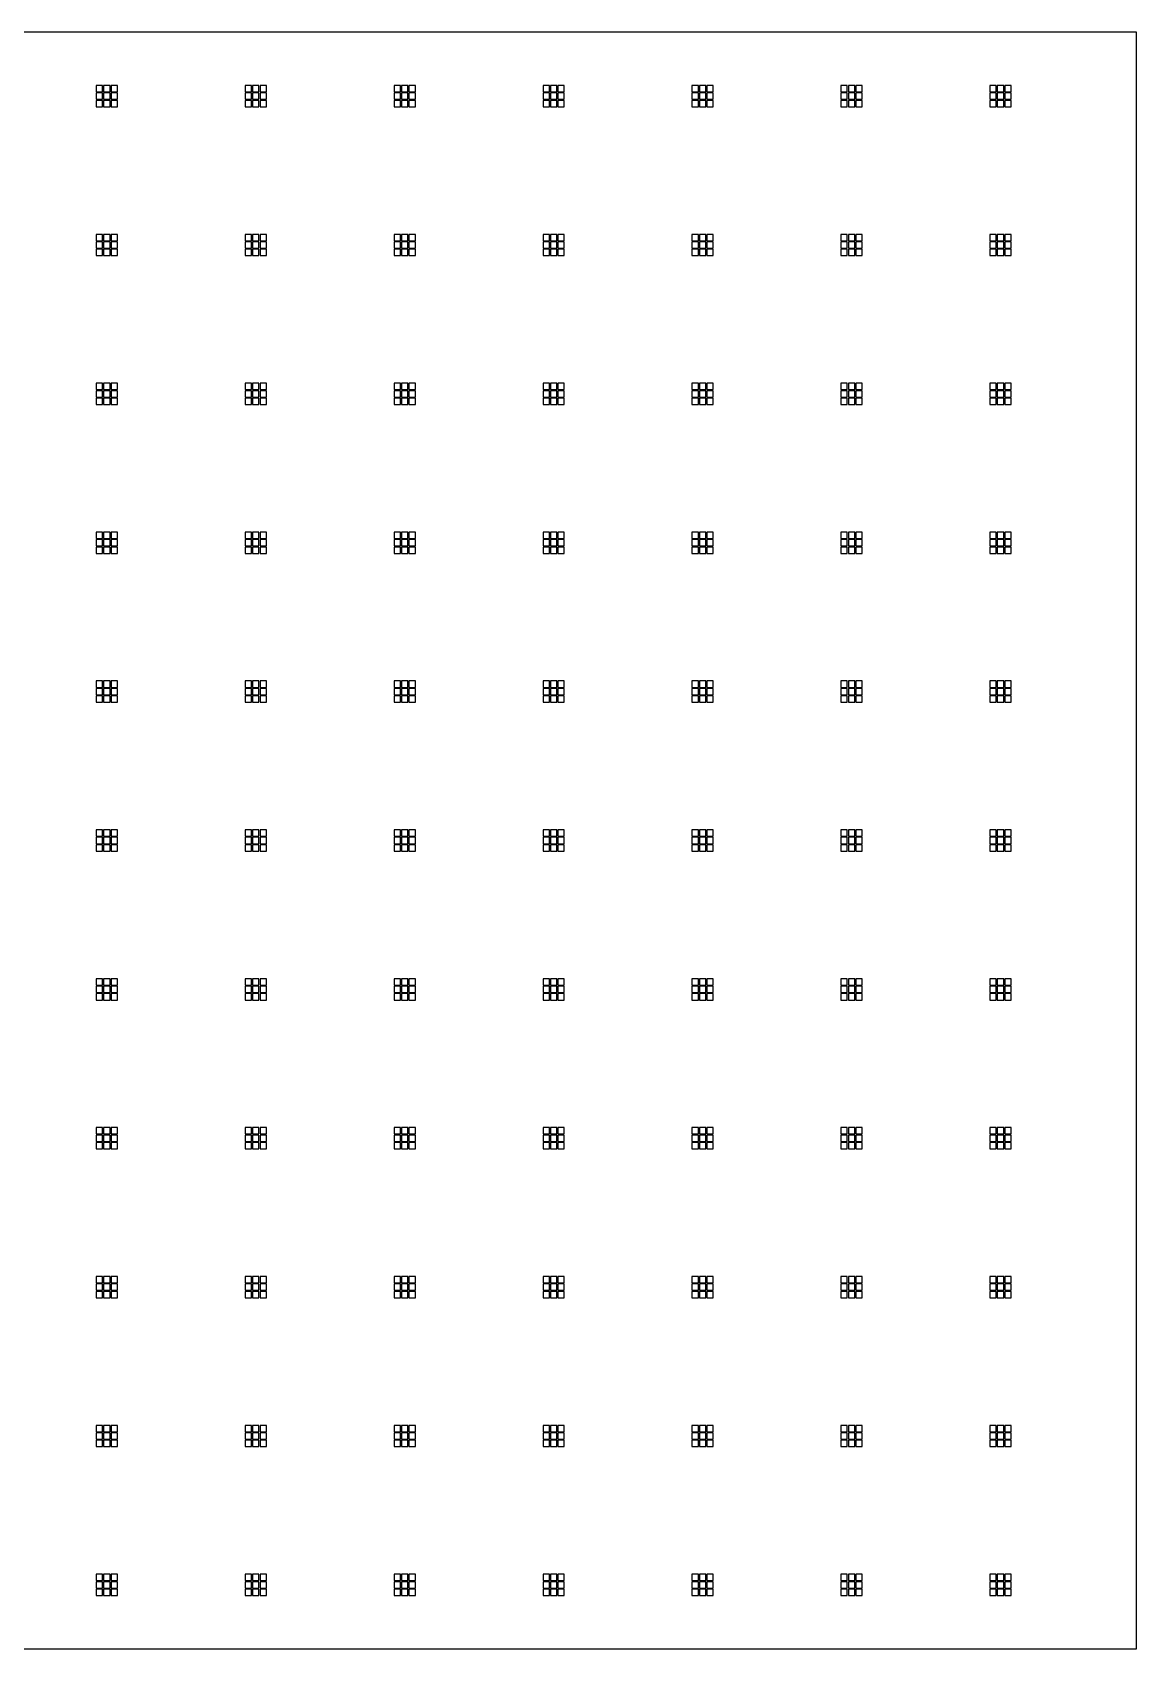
# Model space of a CAD drawing. Extents: x -49 to 54, y -38 to 38.
# Drawn here: x 2.5 to 54.4, y -38 to 38 of the extents above; entities that cross this region are included whole.
import ezdxf

# ---------------------------------------------------------------- set-up
doc = ezdxf.new("R2010")
doc.units = 0
doc.layers.add('BACK_LAYER', color=5, linetype='CONTINUOUS')
doc.layers.add('OUTLINE', color=7, linetype='CONTINUOUS')

msp = doc.modelspace()

# ---------------------------------------------------------------- linework, layer by layer
at = {"layer": 'BACK_LAYER'}
for points in [[(5.5, 35.2), (5.8, 35.2), (5.8, 35.5), (5.5, 35.5)], [(5.5, 34.85), (5.8, 34.85), (5.8, 35.15), (5.5, 35.15)], [(5.85, 35.2), (6.15, 35.2), (6.15, 35.5), (5.85, 35.5)], [(5.85, 34.85), (6.15, 34.85), (6.15, 35.15), (5.85, 35.15)], [(6.2, 35.2), (6.5, 35.2), (6.5, 35.5), (6.2, 35.5)], [(6.2, 34.85), (6.5, 34.85), (6.5, 35.15), (6.2, 35.15)], [(12.5, 35.2), (12.8, 35.2), (12.8, 35.5), (12.5, 35.5)], [(12.5, 34.85), (12.8, 34.85), (12.8, 35.15), (12.5, 35.15)], [(12.85, 35.2), (13.15, 35.2), (13.15, 35.5), (12.85, 35.5)], [(12.85, 34.85), (13.15, 34.85), (13.15, 35.15), (12.85, 35.15)], [(13.2, 35.2), (13.5, 35.2), (13.5, 35.5), (13.2, 35.5)], [(13.2, 34.85), (13.5, 34.85), (13.5, 35.15), (13.2, 35.15)], [(19.5, 35.2), (19.8, 35.2), (19.8, 35.5), (19.5, 35.5)], [(19.5, 34.85), (19.8, 34.85), (19.8, 35.15), (19.5, 35.15)], [(19.85, 35.2), (20.15, 35.2), (20.15, 35.5), (19.85, 35.5)], [(19.85, 34.85), (20.15, 34.85), (20.15, 35.15), (19.85, 35.15)], [(20.2, 35.2), (20.5, 35.2), (20.5, 35.5), (20.2, 35.5)], [(20.2, 34.85), (20.5, 34.85), (20.5, 35.15), (20.2, 35.15)], [(26.5, 35.2), (26.8, 35.2), (26.8, 35.5), (26.5, 35.5)], [(26.5, 34.85), (26.8, 34.85), (26.8, 35.15), (26.5, 35.15)], [(26.85, 35.2), (27.15, 35.2), (27.15, 35.5), (26.85, 35.5)], [(26.85, 34.85), (27.15, 34.85), (27.15, 35.15), (26.85, 35.15)], [(27.2, 35.2), (27.5, 35.2), (27.5, 35.5), (27.2, 35.5)], [(27.2, 34.85), (27.5, 34.85), (27.5, 35.15), (27.2, 35.15)], [(33.5, 35.2), (33.8, 35.2), (33.8, 35.5), (33.5, 35.5)], [(33.5, 34.85), (33.8, 34.85), (33.8, 35.15), (33.5, 35.15)], [(33.85, 35.2), (34.15, 35.2), (34.15, 35.5), (33.85, 35.5)], [(33.85, 34.85), (34.15, 34.85), (34.15, 35.15), (33.85, 35.15)], [(34.2, 35.2), (34.5, 35.2), (34.5, 35.5), (34.2, 35.5)], [(34.2, 34.85), (34.5, 34.85), (34.5, 35.15), (34.2, 35.15)], [(40.5, 35.2), (40.8, 35.2), (40.8, 35.5), (40.5, 35.5)], [(40.5, 34.85), (40.8, 34.85), (40.8, 35.15), (40.5, 35.15)], [(40.85, 35.2), (41.15, 35.2), (41.15, 35.5), (40.85, 35.5)], [(40.85, 34.85), (41.15, 34.85), (41.15, 35.15), (40.85, 35.15)], [(41.2, 35.2), (41.5, 35.2), (41.5, 35.5), (41.2, 35.5)], [(41.2, 34.85), (41.5, 34.85), (41.5, 35.15), (41.2, 35.15)], [(47.5, 35.2), (47.8, 35.2), (47.8, 35.5), (47.5, 35.5)], [(47.5, 34.85), (47.8, 34.85), (47.8, 35.15), (47.5, 35.15)], [(47.85, 35.2), (48.15, 35.2), (48.15, 35.5), (47.85, 35.5)], [(47.85, 34.85), (48.15, 34.85), (48.15, 35.15), (47.85, 35.15)], [(48.2, 35.2), (48.5, 35.2), (48.5, 35.5), (48.2, 35.5)], [(48.2, 34.85), (48.5, 34.85), (48.5, 35.15), (48.2, 35.15)], [(5.5, 34.5), (5.8, 34.5), (5.8, 34.8), (5.5, 34.8)], [(5.85, 34.5), (6.15, 34.5), (6.15, 34.8), (5.85, 34.8)], [(6.2, 34.5), (6.5, 34.5), (6.5, 34.8), (6.2, 34.8)], [(12.5, 34.5), (12.8, 34.5), (12.8, 34.8), (12.5, 34.8)], [(12.85, 34.5), (13.15, 34.5), (13.15, 34.8), (12.85, 34.8)], [(13.2, 34.5), (13.5, 34.5), (13.5, 34.8), (13.2, 34.8)], [(19.5, 34.5), (19.8, 34.5), (19.8, 34.8), (19.5, 34.8)], [(19.85, 34.5), (20.15, 34.5), (20.15, 34.8), (19.85, 34.8)], [(20.2, 34.5), (20.5, 34.5), (20.5, 34.8), (20.2, 34.8)], [(26.5, 34.5), (26.8, 34.5), (26.8, 34.8), (26.5, 34.8)], [(26.85, 34.5), (27.15, 34.5), (27.15, 34.8), (26.85, 34.8)], [(27.2, 34.5), (27.5, 34.5), (27.5, 34.8), (27.2, 34.8)], [(33.5, 34.5), (33.8, 34.5), (33.8, 34.8), (33.5, 34.8)], [(33.85, 34.5), (34.15, 34.5), (34.15, 34.8), (33.85, 34.8)], [(34.2, 34.5), (34.5, 34.5), (34.5, 34.8), (34.2, 34.8)], [(40.5, 34.5), (40.8, 34.5), (40.8, 34.8), (40.5, 34.8)], [(40.85, 34.5), (41.15, 34.5), (41.15, 34.8), (40.85, 34.8)], [(41.2, 34.5), (41.5, 34.5), (41.5, 34.8), (41.2, 34.8)], [(47.5, 34.5), (47.8, 34.5), (47.8, 34.8), (47.5, 34.8)], [(47.85, 34.5), (48.15, 34.5), (48.15, 34.8), (47.85, 34.8)], [(48.2, 34.5), (48.5, 34.5), (48.5, 34.8), (48.2, 34.8)], [(5.5, 28.2), (5.8, 28.2), (5.8, 28.5), (5.5, 28.5)], [(5.5, 27.85), (5.8, 27.85), (5.8, 28.15), (5.5, 28.15)], [(5.85, 28.2), (6.15, 28.2), (6.15, 28.5), (5.85, 28.5)], [(5.85, 27.85), (6.15, 27.85), (6.15, 28.15), (5.85, 28.15)], [(6.2, 28.2), (6.5, 28.2), (6.5, 28.5), (6.2, 28.5)], [(6.2, 27.85), (6.5, 27.85), (6.5, 28.15), (6.2, 28.15)], [(12.5, 28.2), (12.8, 28.2), (12.8, 28.5), (12.5, 28.5)], [(12.5, 27.85), (12.8, 27.85), (12.8, 28.15), (12.5, 28.15)], [(12.85, 28.2), (13.15, 28.2), (13.15, 28.5), (12.85, 28.5)], [(12.85, 27.85), (13.15, 27.85), (13.15, 28.15), (12.85, 28.15)], [(13.2, 28.2), (13.5, 28.2), (13.5, 28.5), (13.2, 28.5)], [(13.2, 27.85), (13.5, 27.85), (13.5, 28.15), (13.2, 28.15)], [(19.5, 28.2), (19.8, 28.2), (19.8, 28.5), (19.5, 28.5)], [(19.5, 27.85), (19.8, 27.85), (19.8, 28.15), (19.5, 28.15)], [(19.85, 28.2), (20.15, 28.2), (20.15, 28.5), (19.85, 28.5)], [(19.85, 27.85), (20.15, 27.85), (20.15, 28.15), (19.85, 28.15)], [(20.2, 28.2), (20.5, 28.2), (20.5, 28.5), (20.2, 28.5)], [(20.2, 27.85), (20.5, 27.85), (20.5, 28.15), (20.2, 28.15)], [(26.5, 28.2), (26.8, 28.2), (26.8, 28.5), (26.5, 28.5)], [(26.5, 27.85), (26.8, 27.85), (26.8, 28.15), (26.5, 28.15)], [(26.85, 28.2), (27.15, 28.2), (27.15, 28.5), (26.85, 28.5)], [(26.85, 27.85), (27.15, 27.85), (27.15, 28.15), (26.85, 28.15)], [(27.2, 28.2), (27.5, 28.2), (27.5, 28.5), (27.2, 28.5)], [(27.2, 27.85), (27.5, 27.85), (27.5, 28.15), (27.2, 28.15)], [(33.5, 28.2), (33.8, 28.2), (33.8, 28.5), (33.5, 28.5)], [(33.5, 27.85), (33.8, 27.85), (33.8, 28.15), (33.5, 28.15)], [(33.85, 28.2), (34.15, 28.2), (34.15, 28.5), (33.85, 28.5)], [(33.85, 27.85), (34.15, 27.85), (34.15, 28.15), (33.85, 28.15)], [(34.2, 28.2), (34.5, 28.2), (34.5, 28.5), (34.2, 28.5)], [(34.2, 27.85), (34.5, 27.85), (34.5, 28.15), (34.2, 28.15)], [(40.5, 28.2), (40.8, 28.2), (40.8, 28.5), (40.5, 28.5)], [(40.5, 27.85), (40.8, 27.85), (40.8, 28.15), (40.5, 28.15)], [(40.85, 28.2), (41.15, 28.2), (41.15, 28.5), (40.85, 28.5)], [(40.85, 27.85), (41.15, 27.85), (41.15, 28.15), (40.85, 28.15)], [(41.2, 28.2), (41.5, 28.2), (41.5, 28.5), (41.2, 28.5)], [(41.2, 27.85), (41.5, 27.85), (41.5, 28.15), (41.2, 28.15)], [(47.5, 28.2), (47.8, 28.2), (47.8, 28.5), (47.5, 28.5)], [(47.5, 27.85), (47.8, 27.85), (47.8, 28.15), (47.5, 28.15)], [(47.85, 28.2), (48.15, 28.2), (48.15, 28.5), (47.85, 28.5)], [(47.85, 27.85), (48.15, 27.85), (48.15, 28.15), (47.85, 28.15)], [(48.2, 28.2), (48.5, 28.2), (48.5, 28.5), (48.2, 28.5)], [(48.2, 27.85), (48.5, 27.85), (48.5, 28.15), (48.2, 28.15)], [(5.5, 27.5), (5.8, 27.5), (5.8, 27.8), (5.5, 27.8)], [(5.85, 27.5), (6.15, 27.5), (6.15, 27.8), (5.85, 27.8)], [(6.2, 27.5), (6.5, 27.5), (6.5, 27.8), (6.2, 27.8)], [(12.5, 27.5), (12.8, 27.5), (12.8, 27.8), (12.5, 27.8)], [(12.85, 27.5), (13.15, 27.5), (13.15, 27.8), (12.85, 27.8)], [(13.2, 27.5), (13.5, 27.5), (13.5, 27.8), (13.2, 27.8)], [(19.5, 27.5), (19.8, 27.5), (19.8, 27.8), (19.5, 27.8)], [(19.85, 27.5), (20.15, 27.5), (20.15, 27.8), (19.85, 27.8)], [(20.2, 27.5), (20.5, 27.5), (20.5, 27.8), (20.2, 27.8)], [(26.5, 27.5), (26.8, 27.5), (26.8, 27.8), (26.5, 27.8)], [(26.85, 27.5), (27.15, 27.5), (27.15, 27.8), (26.85, 27.8)], [(27.2, 27.5), (27.5, 27.5), (27.5, 27.8), (27.2, 27.8)], [(33.5, 27.5), (33.8, 27.5), (33.8, 27.8), (33.5, 27.8)], [(33.85, 27.5), (34.15, 27.5), (34.15, 27.8), (33.85, 27.8)], [(34.2, 27.5), (34.5, 27.5), (34.5, 27.8), (34.2, 27.8)], [(40.5, 27.5), (40.8, 27.5), (40.8, 27.8), (40.5, 27.8)], [(40.85, 27.5), (41.15, 27.5), (41.15, 27.8), (40.85, 27.8)], [(41.2, 27.5), (41.5, 27.5), (41.5, 27.8), (41.2, 27.8)], [(47.5, 27.5), (47.8, 27.5), (47.8, 27.8), (47.5, 27.8)], [(47.85, 27.5), (48.15, 27.5), (48.15, 27.8), (47.85, 27.8)], [(48.2, 27.5), (48.5, 27.5), (48.5, 27.8), (48.2, 27.8)], [(5.5, 21.2), (5.8, 21.2), (5.8, 21.5), (5.5, 21.5)], [(5.85, 21.2), (6.15, 21.2), (6.15, 21.5), (5.85, 21.5)], [(6.2, 21.2), (6.5, 21.2), (6.5, 21.5), (6.2, 21.5)], [(12.5, 21.2), (12.8, 21.2), (12.8, 21.5), (12.5, 21.5)], [(12.85, 21.2), (13.15, 21.2), (13.15, 21.5), (12.85, 21.5)], [(13.2, 21.2), (13.5, 21.2), (13.5, 21.5), (13.2, 21.5)], [(19.5, 21.2), (19.8, 21.2), (19.8, 21.5), (19.5, 21.5)], [(19.85, 21.2), (20.15, 21.2), (20.15, 21.5), (19.85, 21.5)], [(20.2, 21.2), (20.5, 21.2), (20.5, 21.5), (20.2, 21.5)], [(26.5, 21.2), (26.8, 21.2), (26.8, 21.5), (26.5, 21.5)], [(26.85, 21.2), (27.15, 21.2), (27.15, 21.5), (26.85, 21.5)], [(27.2, 21.2), (27.5, 21.2), (27.5, 21.5), (27.2, 21.5)], [(33.5, 21.2), (33.8, 21.2), (33.8, 21.5), (33.5, 21.5)], [(33.85, 21.2), (34.15, 21.2), (34.15, 21.5), (33.85, 21.5)], [(34.2, 21.2), (34.5, 21.2), (34.5, 21.5), (34.2, 21.5)], [(40.5, 21.2), (40.8, 21.2), (40.8, 21.5), (40.5, 21.5)], [(40.85, 21.2), (41.15, 21.2), (41.15, 21.5), (40.85, 21.5)], [(41.2, 21.2), (41.5, 21.2), (41.5, 21.5), (41.2, 21.5)], [(47.5, 21.2), (47.8, 21.2), (47.8, 21.5), (47.5, 21.5)], [(47.85, 21.2), (48.15, 21.2), (48.15, 21.5), (47.85, 21.5)], [(48.2, 21.2), (48.5, 21.2), (48.5, 21.5), (48.2, 21.5)], [(5.5, 20.85), (5.8, 20.85), (5.8, 21.15), (5.5, 21.15)], [(5.5, 20.5), (5.8, 20.5), (5.8, 20.8), (5.5, 20.8)], [(5.85, 20.85), (6.15, 20.85), (6.15, 21.15), (5.85, 21.15)], [(5.85, 20.5), (6.15, 20.5), (6.15, 20.8), (5.85, 20.8)], [(6.2, 20.85), (6.5, 20.85), (6.5, 21.15), (6.2, 21.15)], [(6.2, 20.5), (6.5, 20.5), (6.5, 20.8), (6.2, 20.8)], [(12.5, 20.85), (12.8, 20.85), (12.8, 21.15), (12.5, 21.15)], [(12.5, 20.5), (12.8, 20.5), (12.8, 20.8), (12.5, 20.8)], [(12.85, 20.85), (13.15, 20.85), (13.15, 21.15), (12.85, 21.15)], [(12.85, 20.5), (13.15, 20.5), (13.15, 20.8), (12.85, 20.8)], [(13.2, 20.85), (13.5, 20.85), (13.5, 21.15), (13.2, 21.15)], [(13.2, 20.5), (13.5, 20.5), (13.5, 20.8), (13.2, 20.8)], [(19.5, 20.85), (19.8, 20.85), (19.8, 21.15), (19.5, 21.15)], [(19.5, 20.5), (19.8, 20.5), (19.8, 20.8), (19.5, 20.8)], [(19.85, 20.85), (20.15, 20.85), (20.15, 21.15), (19.85, 21.15)], [(19.85, 20.5), (20.15, 20.5), (20.15, 20.8), (19.85, 20.8)], [(20.2, 20.85), (20.5, 20.85), (20.5, 21.15), (20.2, 21.15)], [(20.2, 20.5), (20.5, 20.5), (20.5, 20.8), (20.2, 20.8)], [(26.5, 20.85), (26.8, 20.85), (26.8, 21.15), (26.5, 21.15)], [(26.5, 20.5), (26.8, 20.5), (26.8, 20.8), (26.5, 20.8)], [(26.85, 20.85), (27.15, 20.85), (27.15, 21.15), (26.85, 21.15)], [(26.85, 20.5), (27.15, 20.5), (27.15, 20.8), (26.85, 20.8)], [(27.2, 20.85), (27.5, 20.85), (27.5, 21.15), (27.2, 21.15)], [(27.2, 20.5), (27.5, 20.5), (27.5, 20.8), (27.2, 20.8)], [(33.5, 20.85), (33.8, 20.85), (33.8, 21.15), (33.5, 21.15)], [(33.5, 20.5), (33.8, 20.5), (33.8, 20.8), (33.5, 20.8)], [(33.85, 20.85), (34.15, 20.85), (34.15, 21.15), (33.85, 21.15)], [(33.85, 20.5), (34.15, 20.5), (34.15, 20.8), (33.85, 20.8)], [(34.2, 20.85), (34.5, 20.85), (34.5, 21.15), (34.2, 21.15)], [(34.2, 20.5), (34.5, 20.5), (34.5, 20.8), (34.2, 20.8)], [(40.5, 20.85), (40.8, 20.85), (40.8, 21.15), (40.5, 21.15)], [(40.5, 20.5), (40.8, 20.5), (40.8, 20.8), (40.5, 20.8)], [(40.85, 20.85), (41.15, 20.85), (41.15, 21.15), (40.85, 21.15)], [(40.85, 20.5), (41.15, 20.5), (41.15, 20.8), (40.85, 20.8)], [(41.2, 20.85), (41.5, 20.85), (41.5, 21.15), (41.2, 21.15)], [(41.2, 20.5), (41.5, 20.5), (41.5, 20.8), (41.2, 20.8)], [(47.5, 20.85), (47.8, 20.85), (47.8, 21.15), (47.5, 21.15)], [(47.5, 20.5), (47.8, 20.5), (47.8, 20.8), (47.5, 20.8)], [(47.85, 20.85), (48.15, 20.85), (48.15, 21.15), (47.85, 21.15)], [(47.85, 20.5), (48.15, 20.5), (48.15, 20.8), (47.85, 20.8)], [(48.2, 20.85), (48.5, 20.85), (48.5, 21.15), (48.2, 21.15)], [(48.2, 20.5), (48.5, 20.5), (48.5, 20.8), (48.2, 20.8)], [(5.5, 14.2), (5.8, 14.2), (5.8, 14.5), (5.5, 14.5)], [(5.85, 14.2), (6.15, 14.2), (6.15, 14.5), (5.85, 14.5)], [(6.2, 14.2), (6.5, 14.2), (6.5, 14.5), (6.2, 14.5)], [(12.5, 14.2), (12.8, 14.2), (12.8, 14.5), (12.5, 14.5)], [(12.85, 14.2), (13.15, 14.2), (13.15, 14.5), (12.85, 14.5)], [(13.2, 14.2), (13.5, 14.2), (13.5, 14.5), (13.2, 14.5)], [(19.5, 14.2), (19.8, 14.2), (19.8, 14.5), (19.5, 14.5)], [(19.85, 14.2), (20.15, 14.2), (20.15, 14.5), (19.85, 14.5)], [(20.2, 14.2), (20.5, 14.2), (20.5, 14.5), (20.2, 14.5)], [(26.5, 14.2), (26.8, 14.2), (26.8, 14.5), (26.5, 14.5)], [(26.85, 14.2), (27.15, 14.2), (27.15, 14.5), (26.85, 14.5)], [(27.2, 14.2), (27.5, 14.2), (27.5, 14.5), (27.2, 14.5)], [(33.5, 14.2), (33.8, 14.2), (33.8, 14.5), (33.5, 14.5)], [(33.85, 14.2), (34.15, 14.2), (34.15, 14.5), (33.85, 14.5)], [(34.2, 14.2), (34.5, 14.2), (34.5, 14.5), (34.2, 14.5)], [(40.5, 14.2), (40.8, 14.2), (40.8, 14.5), (40.5, 14.5)], [(40.85, 14.2), (41.15, 14.2), (41.15, 14.5), (40.85, 14.5)], [(41.2, 14.2), (41.5, 14.2), (41.5, 14.5), (41.2, 14.5)], [(47.5, 14.2), (47.8, 14.2), (47.8, 14.5), (47.5, 14.5)], [(47.85, 14.2), (48.15, 14.2), (48.15, 14.5), (47.85, 14.5)], [(48.2, 14.2), (48.5, 14.2), (48.5, 14.5), (48.2, 14.5)], [(5.5, 13.85), (5.8, 13.85), (5.8, 14.15), (5.5, 14.15)], [(5.5, 13.5), (5.8, 13.5), (5.8, 13.8), (5.5, 13.8)], [(5.85, 13.85), (6.15, 13.85), (6.15, 14.15), (5.85, 14.15)], [(5.85, 13.5), (6.15, 13.5), (6.15, 13.8), (5.85, 13.8)], [(6.2, 13.85), (6.5, 13.85), (6.5, 14.15), (6.2, 14.15)], [(6.2, 13.5), (6.5, 13.5), (6.5, 13.8), (6.2, 13.8)], [(12.5, 13.85), (12.8, 13.85), (12.8, 14.15), (12.5, 14.15)], [(12.5, 13.5), (12.8, 13.5), (12.8, 13.8), (12.5, 13.8)], [(12.85, 13.85), (13.15, 13.85), (13.15, 14.15), (12.85, 14.15)], [(12.85, 13.5), (13.15, 13.5), (13.15, 13.8), (12.85, 13.8)], [(13.2, 13.85), (13.5, 13.85), (13.5, 14.15), (13.2, 14.15)], [(13.2, 13.5), (13.5, 13.5), (13.5, 13.8), (13.2, 13.8)], [(19.5, 13.85), (19.8, 13.85), (19.8, 14.15), (19.5, 14.15)], [(19.5, 13.5), (19.8, 13.5), (19.8, 13.8), (19.5, 13.8)], [(19.85, 13.85), (20.15, 13.85), (20.15, 14.15), (19.85, 14.15)], [(19.85, 13.5), (20.15, 13.5), (20.15, 13.8), (19.85, 13.8)], [(20.2, 13.85), (20.5, 13.85), (20.5, 14.15), (20.2, 14.15)], [(20.2, 13.5), (20.5, 13.5), (20.5, 13.8), (20.2, 13.8)], [(26.5, 13.85), (26.8, 13.85), (26.8, 14.15), (26.5, 14.15)], [(26.5, 13.5), (26.8, 13.5), (26.8, 13.8), (26.5, 13.8)], [(26.85, 13.85), (27.15, 13.85), (27.15, 14.15), (26.85, 14.15)], [(26.85, 13.5), (27.15, 13.5), (27.15, 13.8), (26.85, 13.8)], [(27.2, 13.85), (27.5, 13.85), (27.5, 14.15), (27.2, 14.15)], [(27.2, 13.5), (27.5, 13.5), (27.5, 13.8), (27.2, 13.8)], [(33.5, 13.85), (33.8, 13.85), (33.8, 14.15), (33.5, 14.15)], [(33.5, 13.5), (33.8, 13.5), (33.8, 13.8), (33.5, 13.8)], [(33.85, 13.85), (34.15, 13.85), (34.15, 14.15), (33.85, 14.15)], [(33.85, 13.5), (34.15, 13.5), (34.15, 13.8), (33.85, 13.8)], [(34.2, 13.85), (34.5, 13.85), (34.5, 14.15), (34.2, 14.15)], [(34.2, 13.5), (34.5, 13.5), (34.5, 13.8), (34.2, 13.8)], [(40.5, 13.85), (40.8, 13.85), (40.8, 14.15), (40.5, 14.15)], [(40.5, 13.5), (40.8, 13.5), (40.8, 13.8), (40.5, 13.8)], [(40.85, 13.85), (41.15, 13.85), (41.15, 14.15), (40.85, 14.15)], [(40.85, 13.5), (41.15, 13.5), (41.15, 13.8), (40.85, 13.8)], [(41.2, 13.85), (41.5, 13.85), (41.5, 14.15), (41.2, 14.15)], [(41.2, 13.5), (41.5, 13.5), (41.5, 13.8), (41.2, 13.8)], [(47.5, 13.85), (47.8, 13.85), (47.8, 14.15), (47.5, 14.15)], [(47.5, 13.5), (47.8, 13.5), (47.8, 13.8), (47.5, 13.8)], [(47.85, 13.85), (48.15, 13.85), (48.15, 14.15), (47.85, 14.15)], [(47.85, 13.5), (48.15, 13.5), (48.15, 13.8), (47.85, 13.8)], [(48.2, 13.85), (48.5, 13.85), (48.5, 14.15), (48.2, 14.15)], [(48.2, 13.5), (48.5, 13.5), (48.5, 13.8), (48.2, 13.8)], [(5.5, 7.2), (5.8, 7.2), (5.8, 7.5), (5.5, 7.5)], [(5.5, 6.85), (5.8, 6.85), (5.8, 7.15), (5.5, 7.15)], [(5.85, 7.2), (6.15, 7.2), (6.15, 7.5), (5.85, 7.5)], [(5.85, 6.85), (6.15, 6.85), (6.15, 7.15), (5.85, 7.15)], [(6.2, 7.2), (6.5, 7.2), (6.5, 7.5), (6.2, 7.5)], [(6.2, 6.85), (6.5, 6.85), (6.5, 7.15), (6.2, 7.15)], [(12.5, 7.2), (12.8, 7.2), (12.8, 7.5), (12.5, 7.5)], [(12.5, 6.85), (12.8, 6.85), (12.8, 7.15), (12.5, 7.15)], [(12.85, 7.2), (13.15, 7.2), (13.15, 7.5), (12.85, 7.5)], [(12.85, 6.85), (13.15, 6.85), (13.15, 7.15), (12.85, 7.15)], [(13.2, 7.2), (13.5, 7.2), (13.5, 7.5), (13.2, 7.5)], [(13.2, 6.85), (13.5, 6.85), (13.5, 7.15), (13.2, 7.15)], [(19.5, 7.2), (19.8, 7.2), (19.8, 7.5), (19.5, 7.5)], [(19.5, 6.85), (19.8, 6.85), (19.8, 7.15), (19.5, 7.15)], [(19.85, 7.2), (20.15, 7.2), (20.15, 7.5), (19.85, 7.5)], [(19.85, 6.85), (20.15, 6.85), (20.15, 7.15), (19.85, 7.15)], [(20.2, 7.2), (20.5, 7.2), (20.5, 7.5), (20.2, 7.5)], [(20.2, 6.85), (20.5, 6.85), (20.5, 7.15), (20.2, 7.15)], [(26.5, 7.2), (26.8, 7.2), (26.8, 7.5), (26.5, 7.5)], [(26.5, 6.85), (26.8, 6.85), (26.8, 7.15), (26.5, 7.15)], [(26.85, 7.2), (27.15, 7.2), (27.15, 7.5), (26.85, 7.5)], [(26.85, 6.85), (27.15, 6.85), (27.15, 7.15), (26.85, 7.15)], [(27.2, 7.2), (27.5, 7.2), (27.5, 7.5), (27.2, 7.5)], [(27.2, 6.85), (27.5, 6.85), (27.5, 7.15), (27.2, 7.15)], [(33.5, 7.2), (33.8, 7.2), (33.8, 7.5), (33.5, 7.5)], [(33.5, 6.85), (33.8, 6.85), (33.8, 7.15), (33.5, 7.15)], [(33.85, 7.2), (34.15, 7.2), (34.15, 7.5), (33.85, 7.5)], [(33.85, 6.85), (34.15, 6.85), (34.15, 7.15), (33.85, 7.15)], [(34.2, 7.2), (34.5, 7.2), (34.5, 7.5), (34.2, 7.5)], [(34.2, 6.85), (34.5, 6.85), (34.5, 7.15), (34.2, 7.15)], [(40.5, 7.2), (40.8, 7.2), (40.8, 7.5), (40.5, 7.5)], [(40.5, 6.85), (40.8, 6.85), (40.8, 7.15), (40.5, 7.15)], [(40.85, 7.2), (41.15, 7.2), (41.15, 7.5), (40.85, 7.5)], [(40.85, 6.85), (41.15, 6.85), (41.15, 7.15), (40.85, 7.15)], [(41.2, 7.2), (41.5, 7.2), (41.5, 7.5), (41.2, 7.5)], [(41.2, 6.85), (41.5, 6.85), (41.5, 7.15), (41.2, 7.15)], [(47.5, 7.2), (47.8, 7.2), (47.8, 7.5), (47.5, 7.5)], [(47.5, 6.85), (47.8, 6.85), (47.8, 7.15), (47.5, 7.15)], [(47.85, 7.2), (48.15, 7.2), (48.15, 7.5), (47.85, 7.5)], [(47.85, 6.85), (48.15, 6.85), (48.15, 7.15), (47.85, 7.15)], [(48.2, 7.2), (48.5, 7.2), (48.5, 7.5), (48.2, 7.5)], [(48.2, 6.85), (48.5, 6.85), (48.5, 7.15), (48.2, 7.15)], [(5.5, 6.5), (5.8, 6.5), (5.8, 6.8), (5.5, 6.8)], [(5.85, 6.5), (6.15, 6.5), (6.15, 6.8), (5.85, 6.8)], [(6.2, 6.5), (6.5, 6.5), (6.5, 6.8), (6.2, 6.8)], [(12.5, 6.5), (12.8, 6.5), (12.8, 6.8), (12.5, 6.8)], [(12.85, 6.5), (13.15, 6.5), (13.15, 6.8), (12.85, 6.8)], [(13.2, 6.5), (13.5, 6.5), (13.5, 6.8), (13.2, 6.8)], [(19.5, 6.5), (19.8, 6.5), (19.8, 6.8), (19.5, 6.8)], [(19.85, 6.5), (20.15, 6.5), (20.15, 6.8), (19.85, 6.8)], [(20.2, 6.5), (20.5, 6.5), (20.5, 6.8), (20.2, 6.8)], [(26.5, 6.5), (26.8, 6.5), (26.8, 6.8), (26.5, 6.8)], [(26.85, 6.5), (27.15, 6.5), (27.15, 6.8), (26.85, 6.8)], [(27.2, 6.5), (27.5, 6.5), (27.5, 6.8), (27.2, 6.8)], [(33.5, 6.5), (33.8, 6.5), (33.8, 6.8), (33.5, 6.8)], [(33.85, 6.5), (34.15, 6.5), (34.15, 6.8), (33.85, 6.8)], [(34.2, 6.5), (34.5, 6.5), (34.5, 6.8), (34.2, 6.8)], [(40.5, 6.5), (40.8, 6.5), (40.8, 6.8), (40.5, 6.8)], [(40.85, 6.5), (41.15, 6.5), (41.15, 6.8), (40.85, 6.8)], [(41.2, 6.5), (41.5, 6.5), (41.5, 6.8), (41.2, 6.8)], [(47.5, 6.5), (47.8, 6.5), (47.8, 6.8), (47.5, 6.8)], [(47.85, 6.5), (48.15, 6.5), (48.15, 6.8), (47.85, 6.8)], [(48.2, 6.5), (48.5, 6.5), (48.5, 6.8), (48.2, 6.8)], [(5.5, 0.2), (5.8, 0.2), (5.8, 0.5), (5.5, 0.5)], [(5.5, -0.15), (5.8, -0.15), (5.8, 0.15), (5.5, 0.15)], [(5.85, 0.2), (6.15, 0.2), (6.15, 0.5), (5.85, 0.5)], [(5.85, -0.15), (6.15, -0.15), (6.15, 0.15), (5.85, 0.15)], [(6.2, 0.2), (6.5, 0.2), (6.5, 0.5), (6.2, 0.5)], [(6.2, -0.15), (6.5, -0.15), (6.5, 0.15), (6.2, 0.15)], [(12.5, 0.2), (12.8, 0.2), (12.8, 0.5), (12.5, 0.5)], [(12.5, -0.15), (12.8, -0.15), (12.8, 0.15), (12.5, 0.15)], [(12.85, 0.2), (13.15, 0.2), (13.15, 0.5), (12.85, 0.5)], [(12.85, -0.15), (13.15, -0.15), (13.15, 0.15), (12.85, 0.15)], [(13.2, 0.2), (13.5, 0.2), (13.5, 0.5), (13.2, 0.5)], [(13.2, -0.15), (13.5, -0.15), (13.5, 0.15), (13.2, 0.15)], [(19.5, 0.2), (19.8, 0.2), (19.8, 0.5), (19.5, 0.5)], [(19.5, -0.15), (19.8, -0.15), (19.8, 0.15), (19.5, 0.15)], [(19.85, 0.2), (20.15, 0.2), (20.15, 0.5), (19.85, 0.5)], [(19.85, -0.15), (20.15, -0.15), (20.15, 0.15), (19.85, 0.15)], [(20.2, 0.2), (20.5, 0.2), (20.5, 0.5), (20.2, 0.5)], [(20.2, -0.15), (20.5, -0.15), (20.5, 0.15), (20.2, 0.15)], [(26.5, 0.2), (26.8, 0.2), (26.8, 0.5), (26.5, 0.5)], [(26.5, -0.15), (26.8, -0.15), (26.8, 0.15), (26.5, 0.15)], [(26.85, 0.2), (27.15, 0.2), (27.15, 0.5), (26.85, 0.5)], [(26.85, -0.15), (27.15, -0.15), (27.15, 0.15), (26.85, 0.15)], [(27.2, 0.2), (27.5, 0.2), (27.5, 0.5), (27.2, 0.5)], [(27.2, -0.15), (27.5, -0.15), (27.5, 0.15), (27.2, 0.15)], [(33.5, 0.2), (33.8, 0.2), (33.8, 0.5), (33.5, 0.5)], [(33.5, -0.15), (33.8, -0.15), (33.8, 0.15), (33.5, 0.15)], [(33.85, 0.2), (34.15, 0.2), (34.15, 0.5), (33.85, 0.5)], [(33.85, -0.15), (34.15, -0.15), (34.15, 0.15), (33.85, 0.15)], [(34.2, 0.2), (34.5, 0.2), (34.5, 0.5), (34.2, 0.5)], [(34.2, -0.15), (34.5, -0.15), (34.5, 0.15), (34.2, 0.15)], [(40.5, 0.2), (40.8, 0.2), (40.8, 0.5), (40.5, 0.5)], [(40.5, -0.15), (40.8, -0.15), (40.8, 0.15), (40.5, 0.15)], [(40.85, 0.2), (41.15, 0.2), (41.15, 0.5), (40.85, 0.5)], [(40.85, -0.15), (41.15, -0.15), (41.15, 0.15), (40.85, 0.15)], [(41.2, 0.2), (41.5, 0.2), (41.5, 0.5), (41.2, 0.5)], [(41.2, -0.15), (41.5, -0.15), (41.5, 0.15), (41.2, 0.15)], [(47.5, 0.2), (47.8, 0.2), (47.8, 0.5), (47.5, 0.5)], [(47.5, -0.15), (47.8, -0.15), (47.8, 0.15), (47.5, 0.15)], [(47.85, 0.2), (48.15, 0.2), (48.15, 0.5), (47.85, 0.5)], [(47.85, -0.15), (48.15, -0.15), (48.15, 0.15), (47.85, 0.15)], [(48.2, 0.2), (48.5, 0.2), (48.5, 0.5), (48.2, 0.5)], [(48.2, -0.15), (48.5, -0.15), (48.5, 0.15), (48.2, 0.15)], [(5.5, -0.5), (5.8, -0.5), (5.8, -0.2), (5.5, -0.2)], [(5.85, -0.5), (6.15, -0.5), (6.15, -0.2), (5.85, -0.2)], [(6.2, -0.5), (6.5, -0.5), (6.5, -0.2), (6.2, -0.2)], [(12.5, -0.5), (12.8, -0.5), (12.8, -0.2), (12.5, -0.2)], [(12.85, -0.5), (13.15, -0.5), (13.15, -0.2), (12.85, -0.2)], [(13.2, -0.5), (13.5, -0.5), (13.5, -0.2), (13.2, -0.2)], [(19.5, -0.5), (19.8, -0.5), (19.8, -0.2), (19.5, -0.2)], [(19.85, -0.5), (20.15, -0.5), (20.15, -0.2), (19.85, -0.2)], [(20.2, -0.5), (20.5, -0.5), (20.5, -0.2), (20.2, -0.2)], [(26.5, -0.5), (26.8, -0.5), (26.8, -0.2), (26.5, -0.2)], [(26.85, -0.5), (27.15, -0.5), (27.15, -0.2), (26.85, -0.2)], [(27.2, -0.5), (27.5, -0.5), (27.5, -0.2), (27.2, -0.2)], [(33.5, -0.5), (33.8, -0.5), (33.8, -0.2), (33.5, -0.2)], [(33.85, -0.5), (34.15, -0.5), (34.15, -0.2), (33.85, -0.2)], [(34.2, -0.5), (34.5, -0.5), (34.5, -0.2), (34.2, -0.2)], [(40.5, -0.5), (40.8, -0.5), (40.8, -0.2), (40.5, -0.2)], [(40.85, -0.5), (41.15, -0.5), (41.15, -0.2), (40.85, -0.2)], [(41.2, -0.5), (41.5, -0.5), (41.5, -0.2), (41.2, -0.2)], [(47.5, -0.5), (47.8, -0.5), (47.8, -0.2), (47.5, -0.2)], [(47.85, -0.5), (48.15, -0.5), (48.15, -0.2), (47.85, -0.2)], [(48.2, -0.5), (48.5, -0.5), (48.5, -0.2), (48.2, -0.2)], [(5.5, -6.8), (5.8, -6.8), (5.8, -6.5), (5.5, -6.5)], [(5.85, -6.8), (6.15, -6.8), (6.15, -6.5), (5.85, -6.5)], [(6.2, -6.8), (6.5, -6.8), (6.5, -6.5), (6.2, -6.5)], [(12.5, -6.8), (12.8, -6.8), (12.8, -6.5), (12.5, -6.5)], [(12.85, -6.8), (13.15, -6.8), (13.15, -6.5), (12.85, -6.5)], [(13.2, -6.8), (13.5, -6.8), (13.5, -6.5), (13.2, -6.5)], [(19.5, -6.8), (19.8, -6.8), (19.8, -6.5), (19.5, -6.5)], [(19.85, -6.8), (20.15, -6.8), (20.15, -6.5), (19.85, -6.5)], [(20.2, -6.8), (20.5, -6.8), (20.5, -6.5), (20.2, -6.5)], [(26.5, -6.8), (26.8, -6.8), (26.8, -6.5), (26.5, -6.5)], [(26.85, -6.8), (27.15, -6.8), (27.15, -6.5), (26.85, -6.5)], [(27.2, -6.8), (27.5, -6.8), (27.5, -6.5), (27.2, -6.5)], [(33.5, -6.8), (33.8, -6.8), (33.8, -6.5), (33.5, -6.5)], [(33.85, -6.8), (34.15, -6.8), (34.15, -6.5), (33.85, -6.5)], [(34.2, -6.8), (34.5, -6.8), (34.5, -6.5), (34.2, -6.5)], [(40.5, -6.8), (40.8, -6.8), (40.8, -6.5), (40.5, -6.5)], [(40.85, -6.8), (41.15, -6.8), (41.15, -6.5), (40.85, -6.5)], [(41.2, -6.8), (41.5, -6.8), (41.5, -6.5), (41.2, -6.5)], [(47.5, -6.8), (47.8, -6.8), (47.8, -6.5), (47.5, -6.5)], [(47.85, -6.8), (48.15, -6.8), (48.15, -6.5), (47.85, -6.5)], [(48.2, -6.8), (48.5, -6.8), (48.5, -6.5), (48.2, -6.5)], [(5.5, -7.15), (5.8, -7.15), (5.8, -6.85), (5.5, -6.85)], [(5.5, -7.5), (5.8, -7.5), (5.8, -7.2), (5.5, -7.2)], [(5.85, -7.15), (6.15, -7.15), (6.15, -6.85), (5.85, -6.85)], [(5.85, -7.5), (6.15, -7.5), (6.15, -7.2), (5.85, -7.2)], [(6.2, -7.15), (6.5, -7.15), (6.5, -6.85), (6.2, -6.85)], [(6.2, -7.5), (6.5, -7.5), (6.5, -7.2), (6.2, -7.2)], [(12.5, -7.15), (12.8, -7.15), (12.8, -6.85), (12.5, -6.85)], [(12.5, -7.5), (12.8, -7.5), (12.8, -7.2), (12.5, -7.2)], [(12.85, -7.15), (13.15, -7.15), (13.15, -6.85), (12.85, -6.85)], [(12.85, -7.5), (13.15, -7.5), (13.15, -7.2), (12.85, -7.2)], [(13.2, -7.15), (13.5, -7.15), (13.5, -6.85), (13.2, -6.85)], [(13.2, -7.5), (13.5, -7.5), (13.5, -7.2), (13.2, -7.2)], [(19.5, -7.15), (19.8, -7.15), (19.8, -6.85), (19.5, -6.85)], [(19.5, -7.5), (19.8, -7.5), (19.8, -7.2), (19.5, -7.2)], [(19.85, -7.15), (20.15, -7.15), (20.15, -6.85), (19.85, -6.85)], [(19.85, -7.5), (20.15, -7.5), (20.15, -7.2), (19.85, -7.2)], [(20.2, -7.15), (20.5, -7.15), (20.5, -6.85), (20.2, -6.85)], [(20.2, -7.5), (20.5, -7.5), (20.5, -7.2), (20.2, -7.2)], [(26.5, -7.15), (26.8, -7.15), (26.8, -6.85), (26.5, -6.85)], [(26.5, -7.5), (26.8, -7.5), (26.8, -7.2), (26.5, -7.2)], [(26.85, -7.15), (27.15, -7.15), (27.15, -6.85), (26.85, -6.85)], [(26.85, -7.5), (27.15, -7.5), (27.15, -7.2), (26.85, -7.2)], [(27.2, -7.15), (27.5, -7.15), (27.5, -6.85), (27.2, -6.85)], [(27.2, -7.5), (27.5, -7.5), (27.5, -7.2), (27.2, -7.2)], [(33.5, -7.15), (33.8, -7.15), (33.8, -6.85), (33.5, -6.85)], [(33.5, -7.5), (33.8, -7.5), (33.8, -7.2), (33.5, -7.2)], [(33.85, -7.15), (34.15, -7.15), (34.15, -6.85), (33.85, -6.85)], [(33.85, -7.5), (34.15, -7.5), (34.15, -7.2), (33.85, -7.2)], [(34.2, -7.15), (34.5, -7.15), (34.5, -6.85), (34.2, -6.85)], [(34.2, -7.5), (34.5, -7.5), (34.5, -7.2), (34.2, -7.2)], [(40.5, -7.15), (40.8, -7.15), (40.8, -6.85), (40.5, -6.85)], [(40.5, -7.5), (40.8, -7.5), (40.8, -7.2), (40.5, -7.2)], [(40.85, -7.15), (41.15, -7.15), (41.15, -6.85), (40.85, -6.85)], [(40.85, -7.5), (41.15, -7.5), (41.15, -7.2), (40.85, -7.2)], [(41.2, -7.15), (41.5, -7.15), (41.5, -6.85), (41.2, -6.85)], [(41.2, -7.5), (41.5, -7.5), (41.5, -7.2), (41.2, -7.2)], [(47.5, -7.15), (47.8, -7.15), (47.8, -6.85), (47.5, -6.85)], [(47.5, -7.5), (47.8, -7.5), (47.8, -7.2), (47.5, -7.2)], [(47.85, -7.15), (48.15, -7.15), (48.15, -6.85), (47.85, -6.85)], [(47.85, -7.5), (48.15, -7.5), (48.15, -7.2), (47.85, -7.2)], [(48.2, -7.15), (48.5, -7.15), (48.5, -6.85), (48.2, -6.85)], [(48.2, -7.5), (48.5, -7.5), (48.5, -7.2), (48.2, -7.2)], [(5.5, -13.8), (5.8, -13.8), (5.8, -13.5), (5.5, -13.5)], [(5.85, -13.8), (6.15, -13.8), (6.15, -13.5), (5.85, -13.5)], [(6.2, -13.8), (6.5, -13.8), (6.5, -13.5), (6.2, -13.5)], [(12.5, -13.8), (12.8, -13.8), (12.8, -13.5), (12.5, -13.5)], [(12.85, -13.8), (13.15, -13.8), (13.15, -13.5), (12.85, -13.5)], [(13.2, -13.8), (13.5, -13.8), (13.5, -13.5), (13.2, -13.5)], [(19.5, -13.8), (19.8, -13.8), (19.8, -13.5), (19.5, -13.5)], [(19.85, -13.8), (20.15, -13.8), (20.15, -13.5), (19.85, -13.5)], [(20.2, -13.8), (20.5, -13.8), (20.5, -13.5), (20.2, -13.5)], [(26.5, -13.8), (26.8, -13.8), (26.8, -13.5), (26.5, -13.5)], [(26.85, -13.8), (27.15, -13.8), (27.15, -13.5), (26.85, -13.5)], [(27.2, -13.8), (27.5, -13.8), (27.5, -13.5), (27.2, -13.5)], [(33.5, -13.8), (33.8, -13.8), (33.8, -13.5), (33.5, -13.5)], [(33.85, -13.8), (34.15, -13.8), (34.15, -13.5), (33.85, -13.5)], [(34.2, -13.8), (34.5, -13.8), (34.5, -13.5), (34.2, -13.5)], [(40.5, -13.8), (40.8, -13.8), (40.8, -13.5), (40.5, -13.5)], [(40.85, -13.8), (41.15, -13.8), (41.15, -13.5), (40.85, -13.5)], [(41.2, -13.8), (41.5, -13.8), (41.5, -13.5), (41.2, -13.5)], [(47.5, -13.8), (47.8, -13.8), (47.8, -13.5), (47.5, -13.5)], [(47.85, -13.8), (48.15, -13.8), (48.15, -13.5), (47.85, -13.5)], [(48.2, -13.8), (48.5, -13.8), (48.5, -13.5), (48.2, -13.5)], [(5.5, -14.15), (5.8, -14.15), (5.8, -13.85), (5.5, -13.85)], [(5.5, -14.5), (5.8, -14.5), (5.8, -14.2), (5.5, -14.2)], [(5.85, -14.15), (6.15, -14.15), (6.15, -13.85), (5.85, -13.85)], [(5.85, -14.5), (6.15, -14.5), (6.15, -14.2), (5.85, -14.2)], [(6.2, -14.15), (6.5, -14.15), (6.5, -13.85), (6.2, -13.85)], [(6.2, -14.5), (6.5, -14.5), (6.5, -14.2), (6.2, -14.2)], [(12.5, -14.15), (12.8, -14.15), (12.8, -13.85), (12.5, -13.85)], [(12.5, -14.5), (12.8, -14.5), (12.8, -14.2), (12.5, -14.2)], [(12.85, -14.15), (13.15, -14.15), (13.15, -13.85), (12.85, -13.85)], [(12.85, -14.5), (13.15, -14.5), (13.15, -14.2), (12.85, -14.2)], [(13.2, -14.15), (13.5, -14.15), (13.5, -13.85), (13.2, -13.85)], [(13.2, -14.5), (13.5, -14.5), (13.5, -14.2), (13.2, -14.2)], [(19.5, -14.15), (19.8, -14.15), (19.8, -13.85), (19.5, -13.85)], [(19.5, -14.5), (19.8, -14.5), (19.8, -14.2), (19.5, -14.2)], [(19.85, -14.15), (20.15, -14.15), (20.15, -13.85), (19.85, -13.85)], [(19.85, -14.5), (20.15, -14.5), (20.15, -14.2), (19.85, -14.2)], [(20.2, -14.15), (20.5, -14.15), (20.5, -13.85), (20.2, -13.85)], [(20.2, -14.5), (20.5, -14.5), (20.5, -14.2), (20.2, -14.2)], [(26.5, -14.15), (26.8, -14.15), (26.8, -13.85), (26.5, -13.85)], [(26.5, -14.5), (26.8, -14.5), (26.8, -14.2), (26.5, -14.2)], [(26.85, -14.15), (27.15, -14.15), (27.15, -13.85), (26.85, -13.85)], [(26.85, -14.5), (27.15, -14.5), (27.15, -14.2), (26.85, -14.2)], [(27.2, -14.15), (27.5, -14.15), (27.5, -13.85), (27.2, -13.85)], [(27.2, -14.5), (27.5, -14.5), (27.5, -14.2), (27.2, -14.2)], [(33.5, -14.15), (33.8, -14.15), (33.8, -13.85), (33.5, -13.85)], [(33.5, -14.5), (33.8, -14.5), (33.8, -14.2), (33.5, -14.2)], [(33.85, -14.15), (34.15, -14.15), (34.15, -13.85), (33.85, -13.85)], [(33.85, -14.5), (34.15, -14.5), (34.15, -14.2), (33.85, -14.2)], [(34.2, -14.15), (34.5, -14.15), (34.5, -13.85), (34.2, -13.85)], [(34.2, -14.5), (34.5, -14.5), (34.5, -14.2), (34.2, -14.2)], [(40.5, -14.15), (40.8, -14.15), (40.8, -13.85), (40.5, -13.85)], [(40.5, -14.5), (40.8, -14.5), (40.8, -14.2), (40.5, -14.2)], [(40.85, -14.15), (41.15, -14.15), (41.15, -13.85), (40.85, -13.85)], [(40.85, -14.5), (41.15, -14.5), (41.15, -14.2), (40.85, -14.2)], [(41.2, -14.15), (41.5, -14.15), (41.5, -13.85), (41.2, -13.85)], [(41.2, -14.5), (41.5, -14.5), (41.5, -14.2), (41.2, -14.2)], [(47.5, -14.15), (47.8, -14.15), (47.8, -13.85), (47.5, -13.85)], [(47.5, -14.5), (47.8, -14.5), (47.8, -14.2), (47.5, -14.2)], [(47.85, -14.15), (48.15, -14.15), (48.15, -13.85), (47.85, -13.85)], [(47.85, -14.5), (48.15, -14.5), (48.15, -14.2), (47.85, -14.2)], [(48.2, -14.15), (48.5, -14.15), (48.5, -13.85), (48.2, -13.85)], [(48.2, -14.5), (48.5, -14.5), (48.5, -14.2), (48.2, -14.2)], [(5.5, -20.8), (5.8, -20.8), (5.8, -20.5), (5.5, -20.5)], [(5.85, -20.8), (6.15, -20.8), (6.15, -20.5), (5.85, -20.5)], [(6.2, -20.8), (6.5, -20.8), (6.5, -20.5), (6.2, -20.5)], [(12.5, -20.8), (12.8, -20.8), (12.8, -20.5), (12.5, -20.5)], [(12.85, -20.8), (13.15, -20.8), (13.15, -20.5), (12.85, -20.5)], [(13.2, -20.8), (13.5, -20.8), (13.5, -20.5), (13.2, -20.5)], [(19.5, -20.8), (19.8, -20.8), (19.8, -20.5), (19.5, -20.5)], [(19.85, -20.8), (20.15, -20.8), (20.15, -20.5), (19.85, -20.5)], [(20.2, -20.8), (20.5, -20.8), (20.5, -20.5), (20.2, -20.5)], [(26.5, -20.8), (26.8, -20.8), (26.8, -20.5), (26.5, -20.5)], [(26.85, -20.8), (27.15, -20.8), (27.15, -20.5), (26.85, -20.5)], [(27.2, -20.8), (27.5, -20.8), (27.5, -20.5), (27.2, -20.5)], [(33.5, -20.8), (33.8, -20.8), (33.8, -20.5), (33.5, -20.5)], [(33.85, -20.8), (34.15, -20.8), (34.15, -20.5), (33.85, -20.5)], [(34.2, -20.8), (34.5, -20.8), (34.5, -20.5), (34.2, -20.5)], [(40.5, -20.8), (40.8, -20.8), (40.8, -20.5), (40.5, -20.5)], [(40.85, -20.8), (41.15, -20.8), (41.15, -20.5), (40.85, -20.5)], [(41.2, -20.8), (41.5, -20.8), (41.5, -20.5), (41.2, -20.5)], [(47.5, -20.8), (47.8, -20.8), (47.8, -20.5), (47.5, -20.5)], [(47.85, -20.8), (48.15, -20.8), (48.15, -20.5), (47.85, -20.5)], [(48.2, -20.8), (48.5, -20.8), (48.5, -20.5), (48.2, -20.5)], [(5.5, -21.15), (5.8, -21.15), (5.8, -20.85), (5.5, -20.85)], [(5.5, -21.5), (5.8, -21.5), (5.8, -21.2), (5.5, -21.2)], [(5.85, -21.15), (6.15, -21.15), (6.15, -20.85), (5.85, -20.85)], [(5.85, -21.5), (6.15, -21.5), (6.15, -21.2), (5.85, -21.2)], [(6.2, -21.15), (6.5, -21.15), (6.5, -20.85), (6.2, -20.85)], [(6.2, -21.5), (6.5, -21.5), (6.5, -21.2), (6.2, -21.2)], [(12.5, -21.15), (12.8, -21.15), (12.8, -20.85), (12.5, -20.85)], [(12.5, -21.5), (12.8, -21.5), (12.8, -21.2), (12.5, -21.2)], [(12.85, -21.15), (13.15, -21.15), (13.15, -20.85), (12.85, -20.85)], [(12.85, -21.5), (13.15, -21.5), (13.15, -21.2), (12.85, -21.2)], [(13.2, -21.15), (13.5, -21.15), (13.5, -20.85), (13.2, -20.85)], [(13.2, -21.5), (13.5, -21.5), (13.5, -21.2), (13.2, -21.2)], [(19.5, -21.15), (19.8, -21.15), (19.8, -20.85), (19.5, -20.85)], [(19.5, -21.5), (19.8, -21.5), (19.8, -21.2), (19.5, -21.2)], [(19.85, -21.15), (20.15, -21.15), (20.15, -20.85), (19.85, -20.85)], [(19.85, -21.5), (20.15, -21.5), (20.15, -21.2), (19.85, -21.2)], [(20.2, -21.15), (20.5, -21.15), (20.5, -20.85), (20.2, -20.85)], [(20.2, -21.5), (20.5, -21.5), (20.5, -21.2), (20.2, -21.2)], [(26.5, -21.15), (26.8, -21.15), (26.8, -20.85), (26.5, -20.85)], [(26.5, -21.5), (26.8, -21.5), (26.8, -21.2), (26.5, -21.2)], [(26.85, -21.15), (27.15, -21.15), (27.15, -20.85), (26.85, -20.85)], [(26.85, -21.5), (27.15, -21.5), (27.15, -21.2), (26.85, -21.2)], [(27.2, -21.15), (27.5, -21.15), (27.5, -20.85), (27.2, -20.85)], [(27.2, -21.5), (27.5, -21.5), (27.5, -21.2), (27.2, -21.2)], [(33.5, -21.15), (33.8, -21.15), (33.8, -20.85), (33.5, -20.85)], [(33.5, -21.5), (33.8, -21.5), (33.8, -21.2), (33.5, -21.2)], [(33.85, -21.15), (34.15, -21.15), (34.15, -20.85), (33.85, -20.85)], [(33.85, -21.5), (34.15, -21.5), (34.15, -21.2), (33.85, -21.2)], [(34.2, -21.15), (34.5, -21.15), (34.5, -20.85), (34.2, -20.85)], [(34.2, -21.5), (34.5, -21.5), (34.5, -21.2), (34.2, -21.2)], [(40.5, -21.15), (40.8, -21.15), (40.8, -20.85), (40.5, -20.85)], [(40.5, -21.5), (40.8, -21.5), (40.8, -21.2), (40.5, -21.2)], [(40.85, -21.15), (41.15, -21.15), (41.15, -20.85), (40.85, -20.85)], [(40.85, -21.5), (41.15, -21.5), (41.15, -21.2), (40.85, -21.2)], [(41.2, -21.15), (41.5, -21.15), (41.5, -20.85), (41.2, -20.85)], [(41.2, -21.5), (41.5, -21.5), (41.5, -21.2), (41.2, -21.2)], [(47.5, -21.15), (47.8, -21.15), (47.8, -20.85), (47.5, -20.85)], [(47.5, -21.5), (47.8, -21.5), (47.8, -21.2), (47.5, -21.2)], [(47.85, -21.15), (48.15, -21.15), (48.15, -20.85), (47.85, -20.85)], [(47.85, -21.5), (48.15, -21.5), (48.15, -21.2), (47.85, -21.2)], [(48.2, -21.15), (48.5, -21.15), (48.5, -20.85), (48.2, -20.85)], [(48.2, -21.5), (48.5, -21.5), (48.5, -21.2), (48.2, -21.2)], [(5.5, -27.8), (5.8, -27.8), (5.8, -27.5), (5.5, -27.5)], [(5.5, -28.15), (5.8, -28.15), (5.8, -27.85), (5.5, -27.85)], [(5.85, -27.8), (6.15, -27.8), (6.15, -27.5), (5.85, -27.5)], [(5.85, -28.15), (6.15, -28.15), (6.15, -27.85), (5.85, -27.85)], [(6.2, -27.8), (6.5, -27.8), (6.5, -27.5), (6.2, -27.5)], [(6.2, -28.15), (6.5, -28.15), (6.5, -27.85), (6.2, -27.85)], [(12.5, -27.8), (12.8, -27.8), (12.8, -27.5), (12.5, -27.5)], [(12.5, -28.15), (12.8, -28.15), (12.8, -27.85), (12.5, -27.85)], [(12.85, -27.8), (13.15, -27.8), (13.15, -27.5), (12.85, -27.5)], [(12.85, -28.15), (13.15, -28.15), (13.15, -27.85), (12.85, -27.85)], [(13.2, -27.8), (13.5, -27.8), (13.5, -27.5), (13.2, -27.5)], [(13.2, -28.15), (13.5, -28.15), (13.5, -27.85), (13.2, -27.85)], [(19.5, -27.8), (19.8, -27.8), (19.8, -27.5), (19.5, -27.5)], [(19.5, -28.15), (19.8, -28.15), (19.8, -27.85), (19.5, -27.85)], [(19.85, -27.8), (20.15, -27.8), (20.15, -27.5), (19.85, -27.5)], [(19.85, -28.15), (20.15, -28.15), (20.15, -27.85), (19.85, -27.85)], [(20.2, -27.8), (20.5, -27.8), (20.5, -27.5), (20.2, -27.5)], [(20.2, -28.15), (20.5, -28.15), (20.5, -27.85), (20.2, -27.85)], [(26.5, -27.8), (26.8, -27.8), (26.8, -27.5), (26.5, -27.5)], [(26.5, -28.15), (26.8, -28.15), (26.8, -27.85), (26.5, -27.85)], [(26.85, -27.8), (27.15, -27.8), (27.15, -27.5), (26.85, -27.5)], [(26.85, -28.15), (27.15, -28.15), (27.15, -27.85), (26.85, -27.85)], [(27.2, -27.8), (27.5, -27.8), (27.5, -27.5), (27.2, -27.5)], [(27.2, -28.15), (27.5, -28.15), (27.5, -27.85), (27.2, -27.85)], [(33.5, -27.8), (33.8, -27.8), (33.8, -27.5), (33.5, -27.5)], [(33.5, -28.15), (33.8, -28.15), (33.8, -27.85), (33.5, -27.85)], [(33.85, -27.8), (34.15, -27.8), (34.15, -27.5), (33.85, -27.5)], [(33.85, -28.15), (34.15, -28.15), (34.15, -27.85), (33.85, -27.85)], [(34.2, -27.8), (34.5, -27.8), (34.5, -27.5), (34.2, -27.5)], [(34.2, -28.15), (34.5, -28.15), (34.5, -27.85), (34.2, -27.85)], [(40.5, -27.8), (40.8, -27.8), (40.8, -27.5), (40.5, -27.5)], [(40.5, -28.15), (40.8, -28.15), (40.8, -27.85), (40.5, -27.85)], [(40.85, -27.8), (41.15, -27.8), (41.15, -27.5), (40.85, -27.5)], [(40.85, -28.15), (41.15, -28.15), (41.15, -27.85), (40.85, -27.85)], [(41.2, -27.8), (41.5, -27.8), (41.5, -27.5), (41.2, -27.5)], [(41.2, -28.15), (41.5, -28.15), (41.5, -27.85), (41.2, -27.85)], [(47.5, -27.8), (47.8, -27.8), (47.8, -27.5), (47.5, -27.5)], [(47.5, -28.15), (47.8, -28.15), (47.8, -27.85), (47.5, -27.85)], [(47.85, -27.8), (48.15, -27.8), (48.15, -27.5), (47.85, -27.5)], [(47.85, -28.15), (48.15, -28.15), (48.15, -27.85), (47.85, -27.85)], [(48.2, -27.8), (48.5, -27.8), (48.5, -27.5), (48.2, -27.5)], [(48.2, -28.15), (48.5, -28.15), (48.5, -27.85), (48.2, -27.85)], [(5.5, -28.5), (5.8, -28.5), (5.8, -28.2), (5.5, -28.2)], [(5.85, -28.5), (6.15, -28.5), (6.15, -28.2), (5.85, -28.2)], [(6.2, -28.5), (6.5, -28.5), (6.5, -28.2), (6.2, -28.2)], [(12.5, -28.5), (12.8, -28.5), (12.8, -28.2), (12.5, -28.2)], [(12.85, -28.5), (13.15, -28.5), (13.15, -28.2), (12.85, -28.2)], [(13.2, -28.5), (13.5, -28.5), (13.5, -28.2), (13.2, -28.2)], [(19.5, -28.5), (19.8, -28.5), (19.8, -28.2), (19.5, -28.2)], [(19.85, -28.5), (20.15, -28.5), (20.15, -28.2), (19.85, -28.2)], [(20.2, -28.5), (20.5, -28.5), (20.5, -28.2), (20.2, -28.2)], [(26.5, -28.5), (26.8, -28.5), (26.8, -28.2), (26.5, -28.2)], [(26.85, -28.5), (27.15, -28.5), (27.15, -28.2), (26.85, -28.2)], [(27.2, -28.5), (27.5, -28.5), (27.5, -28.2), (27.2, -28.2)], [(33.5, -28.5), (33.8, -28.5), (33.8, -28.2), (33.5, -28.2)], [(33.85, -28.5), (34.15, -28.5), (34.15, -28.2), (33.85, -28.2)], [(34.2, -28.5), (34.5, -28.5), (34.5, -28.2), (34.2, -28.2)], [(40.5, -28.5), (40.8, -28.5), (40.8, -28.2), (40.5, -28.2)], [(40.85, -28.5), (41.15, -28.5), (41.15, -28.2), (40.85, -28.2)], [(41.2, -28.5), (41.5, -28.5), (41.5, -28.2), (41.2, -28.2)], [(47.5, -28.5), (47.8, -28.5), (47.8, -28.2), (47.5, -28.2)], [(47.85, -28.5), (48.15, -28.5), (48.15, -28.2), (47.85, -28.2)], [(48.2, -28.5), (48.5, -28.5), (48.5, -28.2), (48.2, -28.2)], [(5.5, -34.8), (5.8, -34.8), (5.8, -34.5), (5.5, -34.5)], [(5.5, -35.15), (5.8, -35.15), (5.8, -34.85), (5.5, -34.85)], [(5.85, -34.8), (6.15, -34.8), (6.15, -34.5), (5.85, -34.5)], [(5.85, -35.15), (6.15, -35.15), (6.15, -34.85), (5.85, -34.85)], [(6.2, -34.8), (6.5, -34.8), (6.5, -34.5), (6.2, -34.5)], [(6.2, -35.15), (6.5, -35.15), (6.5, -34.85), (6.2, -34.85)], [(12.5, -34.8), (12.8, -34.8), (12.8, -34.5), (12.5, -34.5)], [(12.5, -35.15), (12.8, -35.15), (12.8, -34.85), (12.5, -34.85)], [(12.85, -34.8), (13.15, -34.8), (13.15, -34.5), (12.85, -34.5)], [(12.85, -35.15), (13.15, -35.15), (13.15, -34.85), (12.85, -34.85)], [(13.2, -34.8), (13.5, -34.8), (13.5, -34.5), (13.2, -34.5)], [(13.2, -35.15), (13.5, -35.15), (13.5, -34.85), (13.2, -34.85)], [(19.5, -34.8), (19.8, -34.8), (19.8, -34.5), (19.5, -34.5)], [(19.5, -35.15), (19.8, -35.15), (19.8, -34.85), (19.5, -34.85)], [(19.85, -34.8), (20.15, -34.8), (20.15, -34.5), (19.85, -34.5)], [(19.85, -35.15), (20.15, -35.15), (20.15, -34.85), (19.85, -34.85)], [(20.2, -34.8), (20.5, -34.8), (20.5, -34.5), (20.2, -34.5)], [(20.2, -35.15), (20.5, -35.15), (20.5, -34.85), (20.2, -34.85)], [(26.5, -34.8), (26.8, -34.8), (26.8, -34.5), (26.5, -34.5)], [(26.5, -35.15), (26.8, -35.15), (26.8, -34.85), (26.5, -34.85)], [(26.85, -34.8), (27.15, -34.8), (27.15, -34.5), (26.85, -34.5)], [(26.85, -35.15), (27.15, -35.15), (27.15, -34.85), (26.85, -34.85)], [(27.2, -34.8), (27.5, -34.8), (27.5, -34.5), (27.2, -34.5)], [(27.2, -35.15), (27.5, -35.15), (27.5, -34.85), (27.2, -34.85)], [(33.5, -34.8), (33.8, -34.8), (33.8, -34.5), (33.5, -34.5)], [(33.5, -35.15), (33.8, -35.15), (33.8, -34.85), (33.5, -34.85)], [(33.85, -34.8), (34.15, -34.8), (34.15, -34.5), (33.85, -34.5)], [(33.85, -35.15), (34.15, -35.15), (34.15, -34.85), (33.85, -34.85)], [(34.2, -34.8), (34.5, -34.8), (34.5, -34.5), (34.2, -34.5)], [(34.2, -35.15), (34.5, -35.15), (34.5, -34.85), (34.2, -34.85)], [(40.5, -34.8), (40.8, -34.8), (40.8, -34.5), (40.5, -34.5)], [(40.5, -35.15), (40.8, -35.15), (40.8, -34.85), (40.5, -34.85)], [(40.85, -34.8), (41.15, -34.8), (41.15, -34.5), (40.85, -34.5)], [(40.85, -35.15), (41.15, -35.15), (41.15, -34.85), (40.85, -34.85)], [(41.2, -34.8), (41.5, -34.8), (41.5, -34.5), (41.2, -34.5)], [(41.2, -35.15), (41.5, -35.15), (41.5, -34.85), (41.2, -34.85)], [(47.5, -34.8), (47.8, -34.8), (47.8, -34.5), (47.5, -34.5)], [(47.5, -35.15), (47.8, -35.15), (47.8, -34.85), (47.5, -34.85)], [(47.85, -34.8), (48.15, -34.8), (48.15, -34.5), (47.85, -34.5)], [(47.85, -35.15), (48.15, -35.15), (48.15, -34.85), (47.85, -34.85)], [(48.2, -34.8), (48.5, -34.8), (48.5, -34.5), (48.2, -34.5)], [(48.2, -35.15), (48.5, -35.15), (48.5, -34.85), (48.2, -34.85)], [(5.5, -35.5), (5.8, -35.5), (5.8, -35.2), (5.5, -35.2)], [(5.85, -35.5), (6.15, -35.5), (6.15, -35.2), (5.85, -35.2)], [(6.2, -35.5), (6.5, -35.5), (6.5, -35.2), (6.2, -35.2)], [(12.5, -35.5), (12.8, -35.5), (12.8, -35.2), (12.5, -35.2)], [(12.85, -35.5), (13.15, -35.5), (13.15, -35.2), (12.85, -35.2)], [(13.2, -35.5), (13.5, -35.5), (13.5, -35.2), (13.2, -35.2)], [(19.5, -35.5), (19.8, -35.5), (19.8, -35.2), (19.5, -35.2)], [(19.85, -35.5), (20.15, -35.5), (20.15, -35.2), (19.85, -35.2)], [(20.2, -35.5), (20.5, -35.5), (20.5, -35.2), (20.2, -35.2)], [(26.5, -35.5), (26.8, -35.5), (26.8, -35.2), (26.5, -35.2)], [(26.85, -35.5), (27.15, -35.5), (27.15, -35.2), (26.85, -35.2)], [(27.2, -35.5), (27.5, -35.5), (27.5, -35.2), (27.2, -35.2)], [(33.5, -35.5), (33.8, -35.5), (33.8, -35.2), (33.5, -35.2)], [(33.85, -35.5), (34.15, -35.5), (34.15, -35.2), (33.85, -35.2)], [(34.2, -35.5), (34.5, -35.5), (34.5, -35.2), (34.2, -35.2)], [(40.5, -35.5), (40.8, -35.5), (40.8, -35.2), (40.5, -35.2)], [(40.85, -35.5), (41.15, -35.5), (41.15, -35.2), (40.85, -35.2)], [(41.2, -35.5), (41.5, -35.5), (41.5, -35.2), (41.2, -35.2)], [(47.5, -35.5), (47.8, -35.5), (47.8, -35.2), (47.5, -35.2)], [(47.85, -35.5), (48.15, -35.5), (48.15, -35.2), (47.85, -35.2)], [(48.2, -35.5), (48.5, -35.5), (48.5, -35.2), (48.2, -35.2)]]:
    msp.add_lwpolyline(points, close=True, dxfattribs=at)
at = {"layer": 'OUTLINE'}
msp.add_lwpolyline([(-49.4, -38), (54.4, -38), (54.4, 38), (-49.4, 38)], close=True, dxfattribs=at)

doc.saveas('drawing.dxf')
